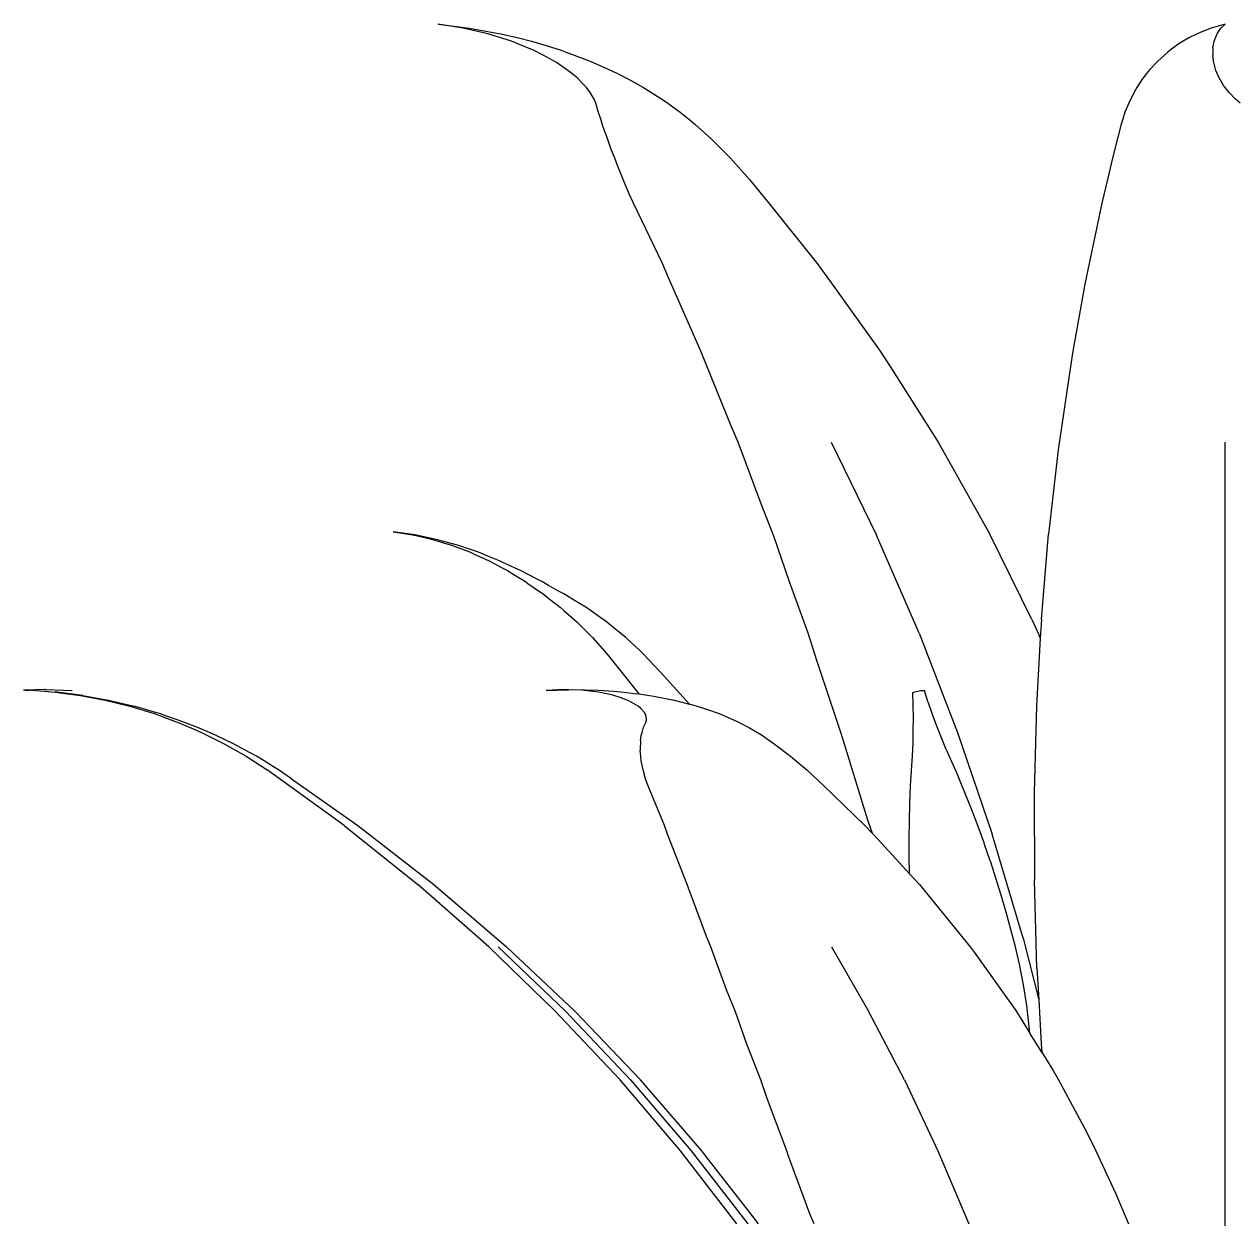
# Model space of a CAD drawing. Header units: metres. Extents: x 244.4 to 340.3, y -4.1 to 64.3.
# Drawn here: x 253.0532 to 253.4422, y 7.674 to 8.0577 of the extents above; entities that cross this region are included whole.
import ezdxf

# ---------------------------------------------------------------- set-up
doc = ezdxf.new("R2010")
doc.units = ezdxf.units.M
doc.layers.add('Edges', color=7, linetype='Continuous')

# ---------------------------------------------------------------- blocks, each defined once
blk = doc.blocks.new('Novo+Sobrado2m fr')
for p, q in [((-2.39404, -1.16083), (-2.40205, -1.15958)), ((-2.40205, -1.15958), (-2.39201, -1.16083)), ((-2.38616, -1.16264), (-2.39404, -1.16083)), ((-2.39201, -1.16083), (-2.38444, -1.16219)), ((-2.37859, -1.16501), (-2.38616, -1.16264)), ((-2.38444, -1.16219), (-2.38202, -1.16264)), ((-2.38202, -1.16264), (-2.37628, -1.164)), ((-2.1584, -1.16264), (-2.16111, -1.164)), ((-2.1574, -1.16219), (-2.1584, -1.16264)), ((-2.15388, -1.16083), (-2.1574, -1.16219)), ((-2.1494, -1.15958), (-2.15388, -1.16083)), ((-2.15292, -1.16501), (-2.15199, -1.16264)), ((-2.15199, -1.16264), (-2.15075, -1.16083)), ((-2.15075, -1.16083), (-2.1494, -1.15958)), ((-2.3734, -1.16711), (-2.37859, -1.16501)), ((-2.37628, -1.164), (-2.37218, -1.16501)), ((-2.37218, -1.16501), (-2.36846, -1.16612)), ((-2.36846, -1.16612), (-2.36258, -1.16793)), ((-2.1646, -1.16612), (-2.1671, -1.16793)), ((-2.16284, -1.16501), (-2.1646, -1.16612)), ((-2.16111, -1.164), (-2.16284, -1.16501)), ((-2.15332, -1.16711), (-2.15292, -1.16501)), ((-2.37146, -1.16793), (-2.3734, -1.16711)), ((-2.36843, -1.16949), (-2.37146, -1.16793)), ((-2.3649, -1.1714), (-2.36843, -1.16949)), ((-2.36258, -1.16793), (-2.36098, -1.16851)), ((-2.36098, -1.16851), (-2.35332, -1.1714)), ((-2.16785, -1.16851), (-2.17107, -1.1714)), ((-2.1671, -1.16793), (-2.16785, -1.16851)), ((-2.15332, -1.16711), (-2.15338, -1.16949)), ((-2.15313, -1.1714), (-2.15338, -1.16949)), ((-2.36408, -1.17192), (-2.3649, -1.1714)), ((-2.36047, -1.1744), (-2.36408, -1.17192)), ((-2.35914, -1.17538), (-2.36047, -1.1744)), ((-2.35332, -1.1714), (-2.34725, -1.17411)), ((-2.34725, -1.17411), (-2.3445, -1.17538)), ((-2.17359, -1.17411), (-2.17461, -1.17538)), ((-2.17107, -1.1714), (-2.17359, -1.17411)), ((-2.15306, -1.17192), (-2.15313, -1.1714)), ((-2.15237, -1.1744), (-2.15306, -1.17192)), ((-2.15193, -1.17538), (-2.15237, -1.1744)), ((-2.35749, -1.17684), (-2.35914, -1.17538)), ((-2.35506, -1.17921), (-2.35749, -1.17684)), ((-2.3445, -1.17538), (-2.34094, -1.17725)), ((-2.34094, -1.17725), (-2.33614, -1.17988)), ((-2.17605, -1.17725), (-2.17775, -1.17988)), ((-2.17461, -1.17538), (-2.17605, -1.17725)), ((-2.15131, -1.17684), (-2.15193, -1.17538)), ((-2.1499, -1.17921), (-2.15131, -1.17684)), ((-2.35445, -1.17988), (-2.35506, -1.17921)), ((-2.35328, -1.18148), (-2.35445, -1.17988)), ((-2.35201, -1.1836), (-2.35328, -1.18148)), ((-2.33614, -1.17988), (-2.33498, -1.1806)), ((-2.33498, -1.1806), (-2.32945, -1.18413)), ((-2.1782, -1.1806), (-2.18006, -1.18413)), ((-2.17775, -1.17988), (-2.1782, -1.1806)), ((-2.14938, -1.17988), (-2.1499, -1.17921)), ((-2.14816, -1.18148), (-2.14938, -1.17988)), ((-2.14612, -1.1836), (-2.14816, -1.18148)), ((-2.35146, -1.18488), (-2.35201, -1.1836)), ((-2.35075, -1.18757), (-2.35146, -1.18488)), ((-2.32945, -1.18413), (-2.32833, -1.18488)), ((-2.32833, -1.18488), (-2.32437, -1.18784)), ((-2.18037, -1.18488), (-2.1816, -1.18784)), ((-2.18006, -1.18413), (-2.18037, -1.18488)), ((-2.14455, -1.18488), (-2.14612, -1.1836)), ((-2.3498, -1.19035), (-2.35075, -1.18757)), ((-2.34933, -1.192), (-2.3498, -1.19035)), ((-2.32437, -1.18784), (-2.32116, -1.19035)), ((-2.32116, -1.19035), (-2.31964, -1.19167)), ((-2.1824, -1.19035), (-2.18281, -1.19167)), ((-2.1816, -1.18784), (-2.1824, -1.19035)), ((-2.34851, -1.19439), (-2.34933, -1.192)), ((-2.31964, -1.19167), (-2.31454, -1.19628)), ((-2.18281, -1.19167), (-2.18397, -1.19628)), ((-2.34775, -1.19628), (-2.34851, -1.19439)), ((-2.34665, -1.19949), (-2.34775, -1.19628)), ((-2.31454, -1.19628), (-2.3082, -1.20264)), ((-2.18397, -1.19628), (-2.18555, -1.20264)), ((-2.34535, -1.20264), (-2.34665, -1.19949)), ((-2.34451, -1.20497), (-2.34535, -1.20264)), ((-2.34335, -1.20784), (-2.34451, -1.20497)), ((-2.3082, -1.20264), (-2.30212, -1.20941)), ((-2.18555, -1.20264), (-2.18719, -1.20941)), ((-2.34265, -1.20941), (-2.34335, -1.20784)), ((-2.34088, -1.21381), (-2.34265, -1.20941)), ((-2.30212, -1.20941), (-2.29591, -1.217)), ((-2.18719, -1.20941), (-2.18902, -1.217)), ((-2.3395, -1.21689), (-2.34088, -1.21381)), ((-2.33009, -1.23645), (-2.3395, -1.21689)), ((-2.29591, -1.217), (-2.28039, -1.23645)), ((-2.18902, -1.217), (-2.19309, -1.23645)), ((-2.32838, -1.24052), (-2.33009, -1.23645)), ((-2.28039, -1.23645), (-2.27555, -1.24305)), ((-2.19309, -1.23645), (-2.19445, -1.24305)), ((-2.31779, -1.26454), (-2.32838, -1.24052)), ((-2.27555, -1.24305), (-2.26017, -1.2646)), ((-2.19445, -1.24305), (-2.19826, -1.2646)), ((-2.30788, -1.28894), (-2.31779, -1.26454)), ((-2.26017, -1.2646), (-2.25698, -1.26948)), ((-2.19826, -1.2646), (-2.19911, -1.26948)), ((-2.25698, -1.26948), (-2.24153, -1.29382)), ((-2.19911, -1.26948), (-2.20299, -1.29627)), ((-2.3058, -1.29382), (-2.30788, -1.28894)), ((-2.2984, -1.31367), (-2.3058, -1.29382)), ((-2.27588, -1.29382), (-2.26134, -1.32371)), ((-2.24153, -1.29382), (-2.24012, -1.29627)), ((-2.14942, -1.56527), (-2.14942, -1.29382)), ((-2.24012, -1.29627), (-2.22493, -1.32338)), ((-2.20299, -1.29627), (-2.2061, -1.32338)), ((-2.29432, -1.32401), (-2.2984, -1.31367)), ((-2.40961, -1.3236), (-2.41652, -1.32262)), ((-2.41652, -1.32262), (-2.41019, -1.3236)), ((-2.41019, -1.3236), (-2.40552, -1.32467)), ((-2.40275, -1.32503), (-2.40961, -1.3236)), ((-2.40552, -1.32467), (-2.40394, -1.32503)), ((-2.40394, -1.32503), (-2.40043, -1.3261)), ((-2.39594, -1.32689), (-2.40275, -1.32503)), ((-2.40043, -1.3261), (-2.39777, -1.32689)), ((-2.28929, -1.33869), (-2.29432, -1.32401)), ((-2.24766, -1.35511), (-2.26134, -1.32371)), ((-2.21146, -1.3508), (-2.22493, -1.32338)), ((-2.20842, -1.3508), (-2.2061, -1.32338)), ((-2.39777, -1.32689), (-2.3955, -1.32776)), ((-2.39107, -1.32855), (-2.39594, -1.32689)), ((-2.3955, -1.32776), (-2.3917, -1.32919)), ((-2.3917, -1.32919), (-2.39072, -1.32965)), ((-2.38915, -1.32919), (-2.39107, -1.32855)), ((-2.39072, -1.32965), (-2.38571, -1.33192)), ((-2.38614, -1.33042), (-2.38915, -1.32919)), ((-2.38239, -1.33192), (-2.38614, -1.33042)), ((-2.38571, -1.33192), (-2.38173, -1.33406)), ((-2.38152, -1.33234), (-2.38239, -1.33192)), ((-2.38173, -1.33406), (-2.37983, -1.33506)), ((-2.37733, -1.33428), (-2.38152, -1.33234)), ((-2.37563, -1.33506), (-2.37733, -1.33428)), ((-2.37983, -1.33506), (-2.37745, -1.33653)), ((-2.37745, -1.33653), (-2.37406, -1.3386)), ((-2.37345, -1.33621), (-2.37563, -1.33506)), ((-2.36985, -1.33808), (-2.37345, -1.33621)), ((-2.36881, -1.3386), (-2.36985, -1.33808)), ((-2.37406, -1.3386), (-2.37327, -1.33916)), ((-2.37327, -1.33916), (-2.36928, -1.34195)), ((-2.36928, -1.34195), (-2.36842, -1.34254)), ((-2.36662, -1.33986), (-2.36881, -1.3386)), ((-2.36365, -1.34153), (-2.36662, -1.33986)), ((-2.36179, -1.34254), (-2.36365, -1.34153)), ((-2.28331, -1.35511), (-2.28929, -1.33869)), ((-2.36842, -1.34254), (-2.36547, -1.34487)), ((-2.36547, -1.34487), (-2.36291, -1.34684)), ((-2.35827, -1.34466), (-2.36179, -1.34254)), ((-2.3547, -1.34684), (-2.35827, -1.34466)), ((-2.36291, -1.34684), (-2.36174, -1.34789)), ((-2.36174, -1.34789), (-2.35759, -1.35151)), ((-2.35282, -1.34814), (-2.3547, -1.34684)), ((-2.35014, -1.35003), (-2.35282, -1.34814)), ((-2.35759, -1.35151), (-2.35255, -1.35652)), ((-2.34806, -1.35151), (-2.35014, -1.35003)), ((-2.34492, -1.35404), (-2.34806, -1.35151)), ((-2.21146, -1.3508), (-2.20943, -1.35511)), ((-2.20842, -1.3508), (-2.20875, -1.35673)), ((-2.35255, -1.35652), (-2.34783, -1.36186)), ((-2.34189, -1.35652), (-2.34492, -1.35404)), ((-2.33991, -1.35836), (-2.34189, -1.35652)), ((-2.28052, -1.36396), (-2.28331, -1.35511)), ((-2.24766, -1.35511), (-2.23532, -1.38705)), ((-2.20875, -1.35673), (-2.20995, -1.37847)), ((-2.20943, -1.35511), (-2.20875, -1.35673)), ((-2.3375, -1.36062), (-2.33991, -1.35836)), ((-2.3362, -1.36186), (-2.3375, -1.36062)), ((-2.34783, -1.36186), (-2.34313, -1.36783)), ((-2.33295, -1.36532), (-2.3362, -1.36186)), ((-2.33072, -1.36774), (-2.33295, -1.36532)), ((-2.27277, -1.38705), (-2.28052, -1.36396)), ((-2.34313, -1.36783), (-2.33768, -1.37468)), ((-2.32144, -1.37794), (-2.33072, -1.36774)), ((-2.53482, -1.37343), (-2.5352, -1.37343)), ((-2.53476, -1.37343), (-2.53482, -1.37343)), ((-2.53465, -1.37343), (-2.53476, -1.37343)), ((-2.52827, -1.3733), (-2.53465, -1.37343)), ((-2.53465, -1.37343), (-2.53316, -1.37347)), ((-2.53279, -1.37347), (-2.53316, -1.37347)), ((-2.53279, -1.37347), (-2.52852, -1.37382)), ((-2.52852, -1.37382), (-2.52506, -1.37408)), ((-2.52827, -1.3733), (-2.52821, -1.3733)), ((-2.5281, -1.3733), (-2.52821, -1.3733)), ((-2.5281, -1.3733), (-2.51966, -1.37359)), ((-2.52449, -1.37408), (-2.52506, -1.37408)), ((-2.52506, -1.37408), (-2.51699, -1.37515)), ((-2.5162, -1.37515), (-2.52449, -1.37408)), ((-2.51699, -1.37515), (-2.50898, -1.37666)), ((-2.5162, -1.37515), (-2.50795, -1.37666)), ((-2.50898, -1.37666), (-2.50106, -1.37862)), ((-2.50795, -1.37666), (-2.49976, -1.37862)), ((-2.36166, -1.3733), (-2.36738, -1.37359)), ((-2.36738, -1.37359), (-2.36023, -1.37334)), ((-2.36023, -1.37334), (-2.36166, -1.3733)), ((-2.36023, -1.37334), (-2.35904, -1.3733)), ((-2.35602, -1.37347), (-2.36023, -1.37334)), ((-2.35904, -1.3733), (-2.35065, -1.37347)), ((-2.35064, -1.37408), (-2.35602, -1.37347)), ((-2.35065, -1.37347), (-2.34576, -1.37382)), ((-2.34701, -1.37485), (-2.35064, -1.37408)), ((-2.34571, -1.37515), (-2.34701, -1.37485)), ((-2.34576, -1.37382), (-2.34235, -1.37408)), ((-2.34365, -1.37583), (-2.34571, -1.37515)), ((-2.34137, -1.37666), (-2.34365, -1.37583)), ((-2.34235, -1.37408), (-2.33915, -1.37449)), ((-2.34083, -1.37692), (-2.34137, -1.37666)), ((-2.33864, -1.37813), (-2.34083, -1.37692)), ((-2.33915, -1.37449), (-2.33768, -1.37468)), ((-2.33768, -1.37468), (-2.33422, -1.37515)), ((-2.33422, -1.37515), (-2.33283, -1.3754)), ((-2.33283, -1.3754), (-2.32637, -1.37666)), ((-2.32637, -1.37666), (-2.32144, -1.37794)), ((-2.24971, -1.37427), (-2.2496, -1.37418)), ((-2.24957, -1.37832), (-2.24971, -1.37427)), ((-2.2496, -1.37418), (-2.24938, -1.37407)), ((-2.24938, -1.37407), (-2.24905, -1.37396)), ((-2.24905, -1.37396), (-2.24863, -1.37385)), ((-2.24863, -1.37385), (-2.24817, -1.37375)), ((-2.24817, -1.37375), (-2.24768, -1.37366)), ((-2.24768, -1.37366), (-2.2472, -1.37359)), ((-2.2472, -1.37359), (-2.24676, -1.37355)), ((-2.24676, -1.37355), (-2.2464, -1.37353)), ((-2.2464, -1.37353), (-2.24614, -1.37355)), ((-2.24614, -1.37355), (-2.24599, -1.37359)), ((-2.24599, -1.37359), (-2.24596, -1.37366)), ((-2.24472, -1.37744), (-2.24596, -1.37366)), ((-2.50106, -1.37862), (-2.49326, -1.381)), ((-2.49713, -1.37939), (-2.49976, -1.37862)), ((-2.49285, -1.38065), (-2.49713, -1.37939)), ((-2.49162, -1.381), (-2.49285, -1.38065)), ((-2.3379, -1.37862), (-2.33864, -1.37813)), ((-2.33699, -1.37939), (-2.3379, -1.37862)), ((-2.33586, -1.38065), (-2.33699, -1.37939)), ((-2.33564, -1.381), (-2.33586, -1.38065)), ((-2.32144, -1.37794), (-2.32122, -1.37799)), ((-2.32122, -1.37799), (-2.31895, -1.37862)), ((-2.31895, -1.37862), (-2.31592, -1.37961)), ((-2.31592, -1.37961), (-2.31192, -1.381)), ((-2.24951, -1.38238), (-2.24957, -1.37832)), ((-2.2447, -1.3775), (-2.24472, -1.37744)), ((-2.24469, -1.37753), (-2.2447, -1.3775)), ((-2.24338, -1.38126), (-2.24469, -1.37753)), ((-2.20995, -1.37847), (-2.2107, -1.40638)), ((-2.49326, -1.381), (-2.48674, -1.3834)), ((-2.48905, -1.3819), (-2.49162, -1.381)), ((-2.48562, -1.3831), (-2.48905, -1.3819)), ((-2.48674, -1.3834), (-2.48559, -1.38382)), ((-2.48353, -1.38382), (-2.48562, -1.3831)), ((-2.48559, -1.38382), (-2.48154, -1.38556)), ((-2.47959, -1.3854), (-2.48353, -1.38382)), ((-2.33614, -1.3854), (-2.33538, -1.38382)), ((-2.33528, -1.3819), (-2.33564, -1.381)), ((-2.33538, -1.38382), (-2.33517, -1.3831)), ((-2.33517, -1.3831), (-2.33528, -1.3819)), ((-2.31192, -1.381), (-2.31093, -1.38141)), ((-2.31093, -1.38141), (-2.30634, -1.3834)), ((-2.30634, -1.3834), (-2.30544, -1.38382)), ((-2.30544, -1.38382), (-2.30215, -1.38556)), ((-2.24953, -1.38643), (-2.24951, -1.38238)), ((-2.24197, -1.38505), (-2.24338, -1.38126)), ((-2.48154, -1.38556), (-2.47809, -1.38704)), ((-2.47553, -1.38704), (-2.47959, -1.3854)), ((-2.47809, -1.38704), (-2.47078, -1.39067)), ((-2.47337, -1.38805), (-2.47553, -1.38704)), ((-2.47027, -1.38951), (-2.47337, -1.38805)), ((-2.33715, -1.38951), (-2.33692, -1.38805)), ((-2.33692, -1.38805), (-2.33664, -1.38704)), ((-2.33664, -1.38704), (-2.33614, -1.3854)), ((-2.30215, -1.38556), (-2.29955, -1.38704)), ((-2.29955, -1.38704), (-2.2983, -1.38785)), ((-2.2983, -1.38785), (-2.29417, -1.39067)), ((-2.27207, -1.38947), (-2.27277, -1.38705)), ((-2.24962, -1.39047), (-2.24953, -1.38643)), ((-2.24049, -1.38881), (-2.24197, -1.38505)), ((-2.23532, -1.38705), (-2.22418, -1.41975)), ((-2.47078, -1.39067), (-2.46373, -1.39469)), ((-2.46782, -1.39067), (-2.47027, -1.38951)), ((-2.46408, -1.3927), (-2.46782, -1.39067)), ((-2.33715, -1.38951), (-2.33724, -1.3927)), ((-2.29417, -1.39067), (-2.28892, -1.39469)), ((-2.26409, -1.41521), (-2.27207, -1.38947)), ((-2.24979, -1.39451), (-2.24962, -1.39047)), ((-2.23894, -1.39254), (-2.24049, -1.38881)), ((-2.23894, -1.39254), (-2.23505, -1.40141)), ((-2.46041, -1.39469), (-2.46408, -1.3927)), ((-2.46373, -1.39469), (-2.45696, -1.39908)), ((-2.45798, -1.3962), (-2.46041, -1.39469)), ((-2.45498, -1.39806), (-2.45798, -1.3962)), ((-2.33703, -1.39469), (-2.33724, -1.3927)), ((-2.33688, -1.3962), (-2.33703, -1.39469)), ((-2.33653, -1.39806), (-2.33688, -1.3962)), ((-2.28892, -1.39469), (-2.28377, -1.39908)), ((-2.25039, -1.4042), (-2.24979, -1.39451)), ((-2.43229, -1.41698), (-2.45696, -1.39908)), ((-2.45334, -1.39908), (-2.45498, -1.39806)), ((-2.44917, -1.40199), (-2.45334, -1.39908)), ((-2.33625, -1.39908), (-2.33653, -1.39806)), ((-2.33551, -1.40199), (-2.33625, -1.39908)), ((-2.28377, -1.39908), (-2.27839, -1.4041)), ((-2.44917, -1.40199), (-2.42786, -1.41698)), ((-2.33479, -1.40403), (-2.33551, -1.40199)), ((-2.32946, -1.41698), (-2.33479, -1.40403)), ((-2.27839, -1.4041), (-2.2651, -1.41698)), ((-2.25064, -1.40986), (-2.25039, -1.4042)), ((-2.23286, -1.40664), (-2.23505, -1.40141)), ((-2.23075, -1.4119), (-2.23286, -1.40664)), ((-2.2107, -1.40638), (-2.21067, -1.43449)), ((-2.25081, -1.41554), (-2.25064, -1.40986)), ((-2.22873, -1.41721), (-2.23075, -1.4119)), ((-2.26267, -1.41952), (-2.26409, -1.41521)), ((-2.25088, -1.42123), (-2.25081, -1.41554)), ((-2.43229, -1.41698), (-2.40858, -1.43593)), ((-2.42786, -1.41698), (-2.40351, -1.43589)), ((-2.3285, -1.41972), (-2.32946, -1.41698)), ((-2.32216, -1.43589), (-2.3285, -1.41972)), ((-2.2651, -1.41698), (-2.26267, -1.41952)), ((-2.26267, -1.41952), (-2.26086, -1.42142)), ((-2.22679, -1.42255), (-2.22873, -1.41721)), ((-2.2143, -1.45312), (-2.22418, -1.41975)), ((-2.26086, -1.42142), (-2.25075, -1.43246)), ((-2.25086, -1.42692), (-2.25088, -1.42123)), ((-2.22664, -1.42299), (-2.22679, -1.42255)), ((-2.22494, -1.42793), (-2.22664, -1.42299)), ((-2.25075, -1.43246), (-2.25086, -1.42692)), ((-2.22478, -1.4284), (-2.22494, -1.42793)), ((-2.223, -1.43384), (-2.22478, -1.4284)), ((-2.25075, -1.43246), (-2.24757, -1.43593)), ((-2.22131, -1.43931), (-2.223, -1.43384)), ((-2.20985, -1.46278), (-2.21067, -1.43449)), ((-2.38588, -1.4559), (-2.40858, -1.43593)), ((-2.40351, -1.43589), (-2.38015, -1.4559)), ((-2.31589, -1.45257), (-2.32216, -1.43589)), ((-2.24757, -1.43593), (-2.24475, -1.43927)), ((-2.24475, -1.43927), (-2.23129, -1.4559)), ((-2.21971, -1.44481), (-2.22131, -1.43931)), ((-2.21819, -1.45033), (-2.21971, -1.44481)), ((-2.21677, -1.45587), (-2.21819, -1.45033)), ((-2.31451, -1.4559), (-2.31589, -1.45257)), ((-2.2143, -1.45312), (-2.20928, -1.4729)), ((-2.3647, -1.47639), (-2.38588, -1.4559)), ((-2.38282, -1.4559), (-2.3612, -1.47662)), ((-2.35802, -1.47683), (-2.38015, -1.4559)), ((-2.30952, -1.46967), (-2.31451, -1.4559)), ((-2.27577, -1.4559), (-2.26387, -1.47662)), ((-2.23129, -1.4559), (-2.23002, -1.4576)), ((-2.23002, -1.4576), (-2.21664, -1.47639)), ((-2.21543, -1.46144), (-2.21677, -1.45587)), ((-2.21417, -1.46809), (-2.21543, -1.46144)), ((-2.20985, -1.46278), (-2.20928, -1.4729)), ((-2.30665, -1.47683), (-2.30952, -1.46967)), ((-2.21313, -1.47477), (-2.21417, -1.46809)), ((-2.20928, -1.4729), (-2.20848, -1.4871)), ((-2.3647, -1.47639), (-2.34371, -1.49867)), ((-2.3403, -1.49867), (-2.3612, -1.47662)), ((-2.35802, -1.47683), (-2.33712, -1.49867)), ((-2.30303, -1.48714), (-2.30665, -1.47683)), ((-2.25238, -1.49867), (-2.26387, -1.47662)), ((-2.21664, -1.47639), (-2.2121, -1.48369)), ((-2.2123, -1.48148), (-2.21313, -1.47477)), ((-2.2121, -1.48369), (-2.2123, -1.48148)), ((-2.2083, -1.48979), (-2.2121, -1.48369)), ((-2.29854, -1.49867), (-2.30303, -1.48714)), ((-2.20848, -1.4871), (-2.2083, -1.48979)), ((-2.2083, -1.48979), (-2.20465, -1.49564)), ((-2.20465, -1.49564), (-2.20287, -1.49867)), ((-2.32433, -1.52138), (-2.34371, -1.49867)), ((-2.3403, -1.49867), (-2.32083, -1.52138)), ((-2.33167, -1.50496), (-2.33712, -1.49867)), ((-2.29639, -1.50496), (-2.29854, -1.49867)), ((-2.25238, -1.49867), (-2.24168, -1.52138)), ((-2.20287, -1.49867), (-2.19396, -1.51528)), ((-2.31749, -1.52138), (-2.33167, -1.50496)), ((-2.29017, -1.52138), (-2.29639, -1.50496)), ((-2.19396, -1.51528), (-2.19089, -1.52138)), ((-2.30616, -1.54489), (-2.32433, -1.52138)), ((-2.32083, -1.52138), (-2.30263, -1.54489)), ((-2.31614, -1.52311), (-2.31749, -1.52138)), ((-2.30174, -1.54162), (-2.31614, -1.52311)), ((-2.28959, -1.52311), (-2.29017, -1.52138)), ((-2.28273, -1.54162), (-2.28959, -1.52311)), ((-2.24168, -1.52138), (-2.23167, -1.54489)), ((-2.19089, -1.52138), (-2.18454, -1.53528)), ((-2.18454, -1.53528), (-2.18046, -1.54489)), ((-2.29921, -1.54489), (-2.30174, -1.54162)), ((-2.28141, -1.54489), (-2.28273, -1.54162))]:
    blk.add_line(p, q)

msp = doc.modelspace()

# ---------------------------------------------------------------- block references
at = {"layer": 'Edges'}
msp.add_blockref('Novo+Sobrado2m fr', (255.5882, 9.21727), dxfattribs=at)

doc.saveas('drawing.dxf')
